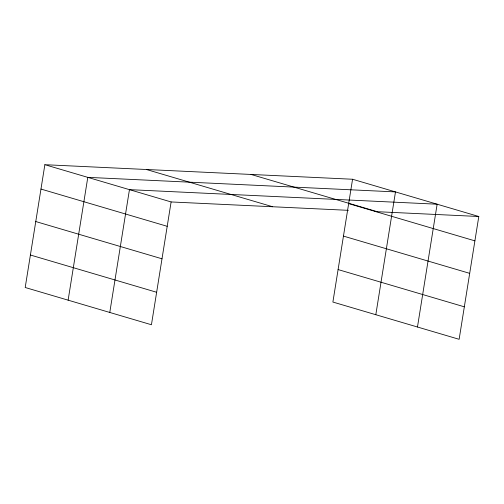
<?xml version="1.0" encoding="UTF-8"?>
<svg xmlns="http://www.w3.org/2000/svg" width="504" height="504" viewBox="0 0 504 504"><rect width="100%" height="100%" fill="white"/><g stroke="black" fill="none" stroke-linecap="round" stroke-linejoin="round"><path stroke-width="0.76" d="M44.869 164.695L25.2 287.5L151.439 324.752L171.108 201.947L44.869 164.695L352.561 179.248L478.8 216.499L459.131 339.305L332.892 302.053L352.561 179.248M68.122 300.17L87.79 177.358L395.483 191.911L375.814 314.723M109.778 312.461L129.452 189.649L437.144 204.202L417.469 327.014M171.108 201.947L348.377 210.332M374.919 211.586L478.8 216.499M251.023 174.441L377.263 211.693M348.661 203.61L474.9 240.862M146.406 169.495L272.645 206.747M343.457 236.099L469.696 273.351M338.096 269.571L464.335 306.823M40.969 189.057L167.208 226.309M35.765 221.546L162.004 258.798M30.404 255.018L156.643 292.27"/></g></svg>
